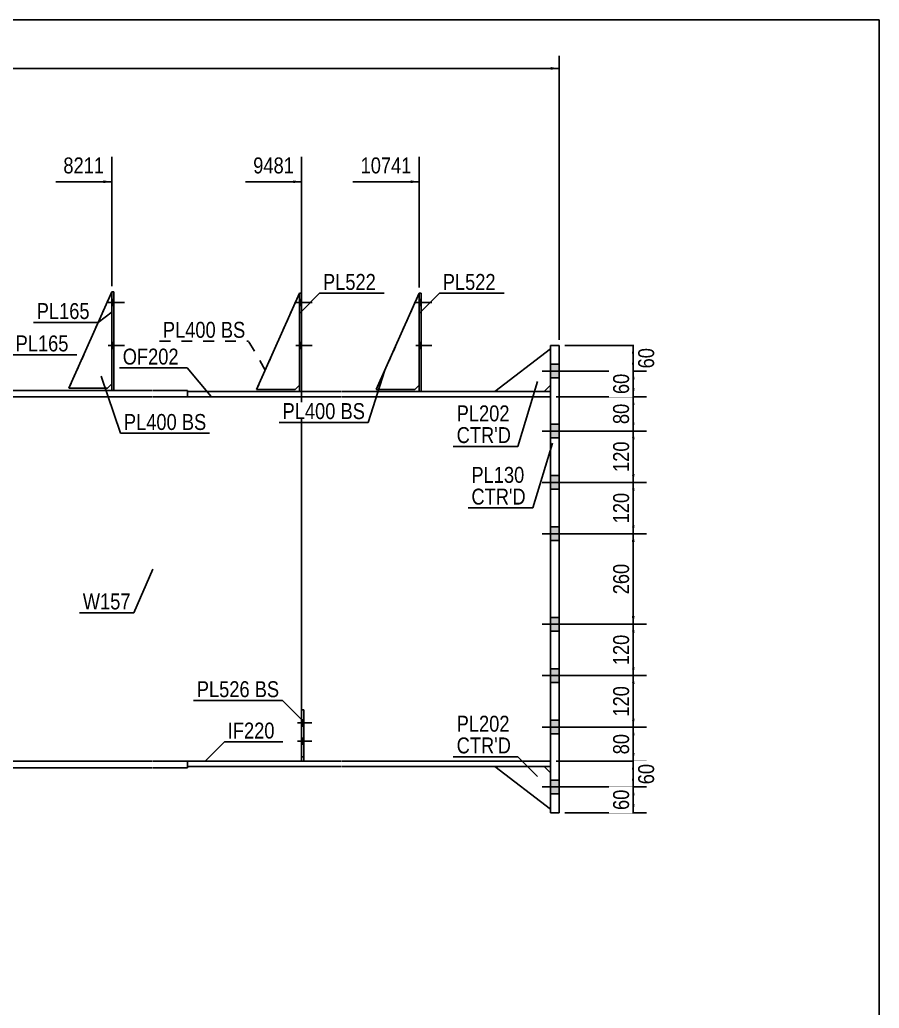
# Model space of a CAD drawing. Header units: millimetres. Extents: x 2 to 405, y 5 to 282.
# Drawn here: x 250.7 to 405, y 104.4 to 282 of the extents above; entities that cross this region are included whole.
import ezdxf

# ---------------------------------------------------------------- set-up
doc = ezdxf.new("R2010")
doc.units = ezdxf.units.MM
doc.linetypes.add('DXK_LINE_DOT1', pattern=[1.8814, 0.9407, -0.9407])
doc.linetypes.add('DXK_LINE_DOT2', pattern=[3.9198, 1.9599, -1.9599])
doc.styles.add('Arial Narrow', font='ARIALN.TTF', dxfattribs={"height": 0.2})

# ---------------------------------------------------------------- blocks, each defined once
blk = doc.blocks.new('Unknown-623473111-1210')
at = {"color": 5, "linetype": 'Continuous'}
for p, q in [((405, 282), (5, 282)), ((405, 5), (405, 282))]:
    blk.add_line(p, q, dxfattribs=at)
blk = doc.blocks.new('Part-623473111-1512 - 1483')
at = {"color": 2, "linetype": 'Continuous'}
for p, q in [((139.51, 215.43), (120.18, 215.43)), ((120.18, 214.28), (120.18, 215.43)), ((161, 215.43), (139.61, 215.43)), ((207.81, 215.43), (161.1, 215.43)), ((231.76, 215.43), (207.91, 215.43)), ((253.25, 215.43), (231.86, 215.43)), ((274.54, 215.43), (253.35, 215.43)), ((280.8, 215.43), (274.64, 215.43)), ((280.8, 215.43), (280.8, 214.28)), ((139.51, 214.28), (120.18, 214.28)), ((161, 214.28), (139.61, 214.28)), ((207.81, 214.28), (161.1, 214.28)), ((231.76, 214.28), (207.91, 214.28)), ((253.25, 214.28), (231.86, 214.28)), ((274.54, 214.28), (253.35, 214.28)), ((280.8, 214.28), (274.64, 214.28))]:
    blk.add_line(p, q, dxfattribs=at)
blk = doc.blocks.new('Part-623473111-1507 - 1483')
at = {"color": 2, "linetype": 'Continuous'}
for p, q in [((286.95, 215.2), (280.8, 215.2)), ((280.8, 214.28), (280.8, 215.2)), ((308.45, 215.2), (287.05, 215.2)), ((329.74, 215.2), (308.55, 215.2)), ((345.99, 215.2), (329.84, 215.2)), ((345.99, 215.2), (345.99, 214.28)), ((286.95, 214.28), (280.8, 214.28)), ((308.45, 214.28), (287.05, 214.28)), ((329.74, 214.28), (308.55, 214.28)), ((345.99, 214.28), (329.84, 214.28))]:
    blk.add_line(p, q, dxfattribs=at)
blk = doc.blocks.new('Bolt-623473111-6640 - 1483')
at = {"color": 3, "linetype": 'DXK_LINE_DOT2'}
for p, q in [((300.56, 155.67), (303.1, 155.67)), ((301.29, 156.21), (301.68, 156.21)), ((301.29, 155.13), (301.68, 155.13)), ((301.29, 152.97), (301.68, 152.97)), ((300.56, 152.43), (303.1, 152.43)), ((301.29, 151.89), (301.68, 151.89))]:
    blk.add_line(p, q, dxfattribs=at)
blk = doc.blocks.new('Part-623473111-1578 - 1483')
at = {"color": 2, "linetype": 'Continuous'}
for p, q in [((280.8, 147.87), (280.8, 148.79)), ((280.8, 148.79), (286.95, 148.79)), ((286.95, 147.87), (280.8, 147.87)), ((287.05, 148.79), (308.45, 148.79)), ((308.45, 147.87), (287.05, 147.87)), ((308.55, 148.79), (329.74, 148.79)), ((329.74, 147.87), (308.55, 147.87)), ((329.84, 148.79), (345.99, 148.79)), ((345.99, 147.87), (329.84, 147.87)), ((345.99, 148.79), (345.99, 147.87))]:
    blk.add_line(p, q, dxfattribs=at)
blk = doc.blocks.new('Part-623473111-1907 - 1483')
at = {"color": 2, "linetype": 'Continuous'}
for p, q in [((345.99, 181.59), (345.99, 223.51)), ((345.99, 223.51), (347.53, 223.51)), ((347.53, 223.51), (347.53, 181.59)), ((345.99, 139.56), (345.99, 181.49)), ((347.53, 181.49), (347.53, 139.56)), ((347.53, 139.56), (345.99, 139.56))]:
    blk.add_line(p, q, dxfattribs=at)
blk = doc.blocks.new('Part-623473111-1716 - 1483')
at = {"color": 2, "linetype": 'Continuous'}
for p, q in [((267.2, 215.43), (267.2, 233.12)), ((267.2, 233.12), (267.58, 233.12)), ((267.58, 233.12), (267.58, 215.43))]:
    blk.add_line(p, q, dxfattribs=at)
at = {"color": 7, "linetype": 'DXK_LINE_DOT1'}
blk.add_line((267.58, 215.43), (267.2, 215.43), dxfattribs=at)
blk = doc.blocks.new('Part-623473111-1783 - 1483')
at = {"color": 2, "linetype": 'Continuous'}
for p, q in [((293.21, 215.59), (300.9, 232.89)), ((300.13, 215.59), (293.21, 215.59)), ((300.9, 216.35), (300.13, 215.59))]:
    blk.add_line(p, q, dxfattribs=at)
at = {"color": 7, "linetype": 'DXK_LINE_DOT1'}
blk.add_line((300.9, 232.89), (300.9, 216.35), dxfattribs=at)
blk = doc.blocks.new('Part-623473111-1788 - 1483')
at = {"color": 2, "linetype": 'Continuous'}
for p, q in [((300.9, 215.2), (300.9, 232.89)), ((300.9, 232.89), (301.29, 232.89)), ((301.29, 232.89), (301.28, 215.2))]:
    blk.add_line(p, q, dxfattribs=at)
at = {"color": 7, "linetype": 'DXK_LINE_DOT1'}
blk.add_line((301.28, 215.2), (300.9, 215.2), dxfattribs=at)
blk = doc.blocks.new('Bolt-623473111-1614 - 1483')
at = {"linetype": 'Continuous'}
for points in [[(267.58, 230.66), (267.58, 231.74), (267.2, 231.74), (267.2, 230.66)], [(267.58, 230.66), (267.58, 231.74), (267.2, 231.74), (267.2, 230.66)], [(267.58, 230.66), (267.58, 231.74), (267.2, 231.74), (267.2, 230.66)], [(267.58, 222.97), (267.58, 224.05), (267.2, 224.05), (267.2, 222.97)], [(267.58, 222.97), (267.58, 224.05), (267.2, 224.05), (267.2, 222.97)], [(267.58, 222.97), (267.58, 224.05), (267.2, 224.05), (267.2, 222.97)]]:
    blk.add_hatch(color=3, dxfattribs=at).paths.add_polyline_path(points)
at = {"color": 3, "linetype": 'Continuous'}
for p, q in [((266.58, 231.2), (269.51, 231.2)), ((266.58, 231.2), (269.51, 231.2)), ((266.58, 231.2), (269.51, 231.2)), ((267.2, 231.74), (267.58, 231.74)), ((267.2, 231.74), (267.58, 231.74)), ((267.2, 231.74), (267.58, 231.74)), ((267.2, 230.66), (267.58, 230.66)), ((267.2, 230.66), (267.58, 230.66)), ((267.2, 230.66), (267.58, 230.66)), ((267.2, 224.05), (267.58, 224.05)), ((267.2, 224.05), (267.58, 224.05)), ((267.2, 224.05), (267.58, 224.05)), ((266.58, 223.51), (269.51, 223.51)), ((266.58, 223.51), (269.51, 223.51)), ((266.58, 223.51), (269.51, 223.51)), ((267.2, 222.97), (267.58, 222.97)), ((267.2, 222.97), (267.58, 222.97)), ((267.2, 222.97), (267.58, 222.97))]:
    blk.add_line(p, q, dxfattribs=at)
blk = doc.blocks.new('Bolt-623473111-1615 - 1483')
at = {"linetype": 'Continuous'}
for points in [[(322.78, 230.66), (322.78, 231.74), (322.39, 231.74), (322.39, 230.66)], [(322.78, 230.66), (322.78, 231.74), (322.39, 231.74), (322.39, 230.66)], [(322.78, 230.66), (322.78, 231.74), (322.39, 231.74), (322.39, 230.66)], [(322.78, 222.97), (322.78, 224.05), (322.39, 224.05), (322.39, 222.97)], [(322.78, 222.97), (322.78, 224.05), (322.39, 224.05), (322.39, 222.97)], [(322.78, 222.97), (322.78, 224.05), (322.39, 224.05), (322.39, 222.97)]]:
    blk.add_hatch(color=3, dxfattribs=at).paths.add_polyline_path(points)
at = {"color": 3, "linetype": 'Continuous'}
for p, q in [((321.78, 231.2), (324.7, 231.2)), ((321.78, 231.2), (324.7, 231.2)), ((321.78, 231.2), (324.7, 231.2)), ((322.39, 231.74), (322.78, 231.74)), ((322.39, 231.74), (322.78, 231.74)), ((322.39, 231.74), (322.78, 231.74)), ((322.39, 230.66), (322.78, 230.66)), ((322.39, 230.66), (322.78, 230.66)), ((322.39, 230.66), (322.78, 230.66)), ((322.39, 224.05), (322.78, 224.05)), ((322.39, 224.05), (322.78, 224.05)), ((322.39, 224.05), (322.78, 224.05)), ((321.78, 223.51), (324.7, 223.51)), ((321.78, 223.51), (324.7, 223.51)), ((321.78, 223.51), (324.7, 223.51)), ((322.39, 222.97), (322.78, 222.97)), ((322.39, 222.97), (322.78, 222.97)), ((322.39, 222.97), (322.78, 222.97))]:
    blk.add_line(p, q, dxfattribs=at)
blk = doc.blocks.new('Bolt-623473111-1625 - 1483')
at = {"linetype": 'Continuous'}
for points in [[(301.29, 230.66), (301.29, 231.74), (300.9, 231.74), (300.9, 230.66)], [(301.29, 230.66), (301.29, 231.74), (300.9, 231.74), (300.9, 230.66)], [(301.29, 230.66), (301.29, 231.74), (300.9, 231.74), (300.9, 230.66)], [(301.28, 222.97), (301.28, 224.05), (300.9, 224.05), (300.9, 222.97)], [(301.28, 222.97), (301.28, 224.05), (300.9, 224.05), (300.9, 222.97)], [(301.28, 222.97), (301.28, 224.05), (300.9, 224.05), (300.9, 222.97)]]:
    blk.add_hatch(color=3, dxfattribs=at).paths.add_polyline_path(points)
at = {"color": 3, "linetype": 'Continuous'}
for p, q in [((300.29, 231.2), (303.21, 231.2)), ((300.29, 231.2), (303.21, 231.2)), ((300.29, 231.2), (303.21, 231.2)), ((300.9, 231.74), (301.29, 231.74)), ((300.9, 231.74), (301.29, 231.74)), ((300.9, 231.74), (301.29, 231.74)), ((300.9, 230.66), (301.29, 230.66)), ((300.9, 230.66), (301.29, 230.66)), ((300.9, 230.66), (301.29, 230.66)), ((300.9, 224.05), (301.28, 224.05)), ((300.9, 224.05), (301.28, 224.05)), ((300.9, 224.05), (301.28, 224.05)), ((300.28, 223.51), (303.21, 223.51)), ((300.28, 223.51), (303.21, 223.51)), ((300.28, 223.51), (303.21, 223.51)), ((300.9, 222.97), (301.28, 222.97)), ((300.9, 222.97), (301.28, 222.97)), ((300.9, 222.97), (301.28, 222.97))]:
    blk.add_line(p, q, dxfattribs=at)
blk = doc.blocks.new('Bolt-623473111-1627 - 1483')
at = {"linetype": 'Continuous'}
for points in [[(345.99, 220.12), (345.99, 217.66), (347.53, 217.66), (347.53, 220.12)], [(345.99, 220.12), (345.99, 217.66), (347.53, 217.66), (347.53, 220.12)], [(345.99, 209.35), (345.99, 206.89), (347.53, 206.89), (347.53, 209.35)], [(345.99, 209.35), (345.99, 206.89), (347.53, 206.89), (347.53, 209.35)], [(345.99, 200.12), (345.99, 197.66), (347.53, 197.66), (347.53, 200.12)], [(345.99, 200.12), (345.99, 197.66), (347.53, 197.66), (347.53, 200.12)], [(345.99, 190.89), (345.99, 188.43), (347.53, 188.43), (347.53, 190.89)], [(345.99, 190.89), (345.99, 188.43), (347.53, 188.43), (347.53, 190.89)], [(345.99, 174.64), (345.99, 172.18), (347.53, 172.18), (347.53, 174.64)], [(345.99, 174.64), (345.99, 172.18), (347.53, 172.18), (347.53, 174.64)], [(345.99, 165.41), (345.99, 162.95), (347.53, 162.95), (347.53, 165.41)], [(345.99, 165.41), (345.99, 162.95), (347.53, 162.95), (347.53, 165.41)], [(345.99, 156.18), (345.99, 153.72), (347.53, 153.72), (347.53, 156.18)], [(345.99, 156.18), (345.99, 153.72), (347.53, 153.72), (347.53, 156.18)], [(345.99, 145.41), (345.99, 142.95), (347.53, 142.95), (347.53, 145.41)], [(345.99, 145.41), (345.99, 142.95), (347.53, 142.95), (347.53, 145.41)]]:
    blk.add_hatch(color=3, dxfattribs=at).paths.add_polyline_path(points)
at = {"color": 3, "linetype": 'Continuous'}
for p, q in [((344.47, 218.89), (353.69, 218.89)), ((344.47, 218.89), (353.69, 218.89)), ((345.99, 220.12), (347.53, 220.12)), ((345.99, 220.12), (347.53, 220.12)), ((345.99, 217.66), (347.53, 217.66)), ((345.99, 217.66), (347.53, 217.66)), ((344.47, 208.12), (353.69, 208.12)), ((344.47, 208.12), (353.69, 208.12)), ((345.99, 209.35), (347.53, 209.35)), ((345.99, 209.35), (347.53, 209.35)), ((345.99, 206.89), (347.53, 206.89)), ((345.99, 206.89), (347.53, 206.89)), ((344.47, 198.89), (353.69, 198.89)), ((344.47, 198.89), (353.69, 198.89)), ((345.99, 200.12), (347.53, 200.12)), ((345.99, 200.12), (347.53, 200.12)), ((345.99, 197.66), (347.53, 197.66)), ((345.99, 197.66), (347.53, 197.66)), ((345.99, 190.89), (347.53, 190.89)), ((345.99, 190.89), (347.53, 190.89)), ((344.47, 189.66), (353.69, 189.66)), ((344.47, 189.66), (353.69, 189.66)), ((345.99, 188.43), (347.53, 188.43)), ((345.99, 188.43), (347.53, 188.43)), ((345.99, 174.64), (347.53, 174.64)), ((345.99, 174.64), (347.53, 174.64)), ((344.47, 173.41), (353.69, 173.41)), ((344.47, 173.41), (353.69, 173.41)), ((345.99, 172.18), (347.53, 172.18)), ((345.99, 172.18), (347.53, 172.18)), ((345.99, 165.41), (347.53, 165.41)), ((345.99, 165.41), (347.53, 165.41)), ((344.47, 164.18), (353.69, 164.18)), ((344.47, 164.18), (353.69, 164.18)), ((345.99, 162.95), (347.53, 162.95)), ((345.99, 162.95), (347.53, 162.95)), ((344.47, 154.95), (353.69, 154.95)), ((344.47, 154.95), (353.69, 154.95)), ((345.99, 156.18), (347.53, 156.18)), ((345.99, 156.18), (347.53, 156.18)), ((345.99, 153.72), (347.53, 153.72)), ((345.99, 153.72), (347.53, 153.72)), ((344.47, 144.18), (353.69, 144.18)), ((344.47, 144.18), (353.69, 144.18)), ((345.99, 145.41), (347.53, 145.41)), ((345.99, 145.41), (347.53, 145.41)), ((345.99, 142.95), (347.53, 142.95)), ((345.99, 142.95), (347.53, 142.95))]:
    blk.add_line(p, q, dxfattribs=at)
blk = doc.blocks.new('Part-623473111-1635 - 1483')
at = {"color": 2, "linetype": 'Continuous'}
for p, q in [((215.45, 214.28), (215.45, 205.82)), ((215.45, 181.59), (215.45, 196.58)), ((215.45, 148.79), (215.45, 181.49))]:
    blk.add_line(p, q, dxfattribs=at)
at = {"color": 7, "linetype": 'DXK_LINE_DOT1'}
for p, q in [((231.76, 214.28), (215.45, 214.28)), ((215.45, 214.28), (215.45, 205.82)), ((253.25, 214.28), (231.86, 214.28)), ((274.54, 214.28), (253.35, 214.28)), ((286.95, 214.28), (274.64, 214.28)), ((308.45, 214.28), (287.05, 214.28)), ((329.74, 214.28), (308.55, 214.28)), ((345.99, 214.28), (329.84, 214.28)), ((345.99, 214.28), (345.99, 181.59)), ((345.99, 181.49), (345.99, 148.79)), ((231.76, 148.79), (215.45, 148.79)), ((253.25, 148.79), (231.86, 148.79)), ((274.54, 148.79), (253.35, 148.79)), ((286.95, 148.79), (274.64, 148.79)), ((308.45, 148.79), (287.05, 148.79)), ((329.74, 148.79), (308.55, 148.79)), ((345.99, 148.79), (329.84, 148.79))]:
    blk.add_line(p, q, dxfattribs=at)
blk = doc.blocks.new('Part-623473111-1873 - 1483')
at = {"color": 2, "linetype": 'Continuous'}
for p, q in [((345.99, 222.89), (335.99, 215.2)), ((344.84, 215.2), (345.99, 216.35))]:
    blk.add_line(p, q, dxfattribs=at)
at = {"color": 7, "linetype": 'DXK_LINE_DOT1'}
for p, q in [((345.99, 216.35), (345.99, 222.89)), ((335.99, 215.2), (344.84, 215.2))]:
    blk.add_line(p, q, dxfattribs=at)
blk = doc.blocks.new('Part-623473111-1738 - 1483')
at = {"color": 2, "linetype": 'Continuous'}
for p, q in [((322.39, 215.2), (322.4, 232.89)), ((322.4, 232.89), (322.78, 232.89)), ((322.78, 232.89), (322.78, 215.2))]:
    blk.add_line(p, q, dxfattribs=at)
at = {"color": 7, "linetype": 'DXK_LINE_DOT1'}
blk.add_line((322.78, 215.2), (322.39, 215.2), dxfattribs=at)
blk = doc.blocks.new('Part-623473111-1778 - 1483')
at = {"color": 2, "linetype": 'Continuous'}
for p, q in [((301.29, 148.82), (301.29, 158.05)), ((301.29, 158.05), (301.68, 158.05)), ((301.68, 158.05), (301.68, 148.82)), ((301.68, 148.82), (301.29, 148.82))]:
    blk.add_line(p, q, dxfattribs=at)
at = {"color": 7, "linetype": 'DXK_LINE_DOT1'}
blk.add_line((301.29, 149.59), (301.68, 149.59), dxfattribs=at)
blk = doc.blocks.new('Part-623473111-1878 - 1483')
at = {"color": 2, "linetype": 'Continuous'}
for p, q in [((335.99, 147.87), (345.99, 140.18)), ((345.99, 146.72), (344.84, 147.87))]:
    blk.add_line(p, q, dxfattribs=at)
at = {"color": 7, "linetype": 'DXK_LINE_DOT1'}
for p, q in [((344.84, 147.87), (335.99, 147.87)), ((345.99, 140.18), (345.99, 146.72))]:
    blk.add_line(p, q, dxfattribs=at)
blk = doc.blocks.new('Part-623473111-1966 - 1483')
at = {"color": 2, "linetype": 'Continuous'}
for p, q in [((139.51, 148.79), (117.87, 148.79)), ((117.87, 148.79), (117.87, 147.64)), ((139.51, 147.64), (117.87, 147.64)), ((161, 148.79), (139.61, 148.79)), ((161, 147.64), (139.61, 147.64)), ((207.81, 148.79), (161.1, 148.79)), ((207.81, 147.64), (161.1, 147.64)), ((231.76, 148.79), (207.91, 148.79)), ((231.76, 147.64), (207.91, 147.64)), ((253.25, 148.79), (231.86, 148.79)), ((253.25, 147.64), (231.86, 147.64)), ((274.54, 148.79), (253.35, 148.79)), ((274.54, 147.64), (253.35, 147.64)), ((280.8, 148.79), (274.64, 148.79)), ((280.8, 147.64), (274.64, 147.64)), ((280.8, 148.79), (280.8, 147.64))]:
    blk.add_line(p, q, dxfattribs=at)
blk = doc.blocks.new('Part-623473111-6608 - 1483')
at = {"color": 2, "linetype": 'Continuous'}
for p, q in [((259.51, 215.82), (267.2, 233.12)), ((266.43, 215.82), (259.51, 215.82)), ((267.2, 216.59), (266.43, 215.82))]:
    blk.add_line(p, q, dxfattribs=at)
at = {"color": 7, "linetype": 'DXK_LINE_DOT1'}
blk.add_line((267.2, 233.12), (267.2, 216.59), dxfattribs=at)
blk = doc.blocks.new('Part-623473111-6609 - 1483')
at = {"color": 7, "linetype": 'DXK_LINE_DOT1'}
for p, q in [((301.29, 158.05), (301.29, 148.82)), ((301.68, 158.05), (301.29, 158.05)), ((301.68, 148.82), (301.68, 158.05)), ((301.29, 148.82), (301.68, 148.82))]:
    blk.add_line(p, q, dxfattribs=at)
blk = doc.blocks.new('Part-623473111-6612 - 1483')
at = {"color": 2, "linetype": 'Continuous'}
for p, q in [((314.7, 215.59), (322.4, 232.89)), ((321.62, 215.59), (314.7, 215.59)), ((322.39, 216.35), (321.62, 215.59))]:
    blk.add_line(p, q, dxfattribs=at)
at = {"color": 7, "linetype": 'DXK_LINE_DOT1'}
blk.add_line((322.4, 232.89), (322.39, 216.35), dxfattribs=at)
blk = doc.blocks.new('Part-623473111-6614 - 1483')
at = {"color": 7, "linetype": 'DXK_LINE_DOT1'}
for p, q in [((293.21, 215.59), (300.9, 232.89)), ((300.13, 215.59), (293.21, 215.59)), ((300.9, 216.35), (300.13, 215.59))]:
    blk.add_line(p, q, dxfattribs=at)
blk = doc.blocks.new('Part-623473111-6620 - 1483')
at = {"color": 7, "linetype": 'DXK_LINE_DOT1'}
for p, q in [((259.51, 215.82), (267.2, 233.12)), ((266.43, 215.82), (259.51, 215.82)), ((267.2, 216.59), (266.43, 215.82))]:
    blk.add_line(p, q, dxfattribs=at)
blk = doc.blocks.new('Part-623473111-6621 - 1483')
at = {"color": 7, "linetype": 'DXK_LINE_DOT1'}
for p, q in [((314.7, 215.59), (322.4, 232.89)), ((321.62, 215.59), (314.7, 215.59)), ((322.39, 216.35), (321.62, 215.59))]:
    blk.add_line(p, q, dxfattribs=at)
blk = doc.blocks.new('Bolt-623473111-6625 - 1483')
at = {"linetype": 'Continuous'}
for points in [[(301.68, 155.13), (301.68, 156.21), (301.29, 156.21), (301.29, 155.13)], [(301.68, 151.89), (301.68, 152.97), (301.29, 152.97), (301.29, 151.89)]]:
    blk.add_hatch(color=3, dxfattribs=at).paths.add_polyline_path(points)
at = {"color": 3, "linetype": 'Continuous'}
for p, q in [((300.56, 155.67), (303.1, 155.67)), ((301.29, 156.21), (301.68, 156.21)), ((301.29, 155.13), (301.68, 155.13)), ((301.29, 152.97), (301.68, 152.97)), ((300.56, 152.43), (303.1, 152.43)), ((301.29, 151.89), (301.68, 151.89))]:
    blk.add_line(p, q, dxfattribs=at)
blk = doc.blocks.new('StraightDimension-623473111-4940 - 1483')
at = {"linetype": 'Continuous'}
for points in [[(360.58, 222.01), (360.83, 223.51), (361.08, 222.01)], [(361.08, 220.39), (360.83, 218.89), (360.58, 220.39)]]:
    blk.add_hatch(color=7, dxfattribs=at).paths.add_polyline_path(points)
at = {"color": 7, "linetype": 'Continuous'}
for p, q in [((348.53, 223.51), (363.08, 223.51)), ((360.83, 218.89), (360.83, 223.51)), ((346.99, 218.89), (363.08, 218.89))]:
    blk.add_line(p, q, dxfattribs=at)
at = {"color": 0}
blk.add_wipeout([(365.18, 223.63), (360.98, 223.63), (360.98, 218.77), (365.18, 218.77)], dxfattribs=at)
at = {"color": 3, "style": 'Arial Narrow'}
blk.add_text('60', height=2.863, rotation=90.0002, dxfattribs=at).set_placement((364.58, 219.37))
blk = doc.blocks.new('StraightDimension-623473111-4942 - 1483')
at = {"linetype": 'Continuous'}
for points in [[(360.57, 212.78), (360.82, 214.28), (361.07, 212.78)], [(361.07, 209.62), (360.82, 208.12), (360.57, 209.62)]]:
    blk.add_hatch(color=7, dxfattribs=at).paths.add_polyline_path(points)
at = {"color": 7, "linetype": 'Continuous'}
for p, q in [((346.99, 214.28), (363.22, 214.28)), ((360.82, 208.12), (360.82, 214.28)), ((346.99, 208.12), (363.22, 208.12))]:
    blk.add_line(p, q, dxfattribs=at)
at = {"color": 0}
blk.add_wipeout([(360.67, 213.63), (356.47, 213.63), (356.47, 208.77), (360.67, 208.77)], dxfattribs=at)
at = {"color": 3, "style": 'Arial Narrow'}
blk.add_text('80', height=2.863, rotation=90.0002, dxfattribs=at).set_placement((360.07, 209.37))
blk = doc.blocks.new('StraightDimension-623473111-11870 - 1483')
at = {"linetype": 'Continuous'}
blk.add_hatch(color=7, dxfattribs=at).paths.add_polyline_path([(320.9, 253.15), (322.4, 252.9), (320.9, 252.65)])
at = {"color": 7, "linetype": 'Continuous'}
for p, q in [((322.4, 233.89), (322.4, 257.4)), ((310.5, 252.9), (322.4, 252.9))]:
    blk.add_line(p, q, dxfattribs=at)
at = {"color": 0}
blk.add_wipeout([(321.62, 253.8), (321.62, 258), (311.28, 258), (311.28, 253.8)], dxfattribs=at)
at = {"color": 3, "style": 'Arial Narrow'}
blk.add_text('10741', height=2.863, dxfattribs=at).set_placement((311.88, 254.4))
blk = doc.blocks.new('StraightDimension-623473111-4947 - 1483')
at = {"linetype": 'Continuous'}
for points in [[(360.58, 162.68), (360.83, 164.18), (361.08, 162.68)], [(361.08, 156.45), (360.83, 154.95), (360.58, 156.45)]]:
    blk.add_hatch(color=7, dxfattribs=at).paths.add_polyline_path(points)
at = {"color": 7, "linetype": 'Continuous'}
for p, q in [((346.99, 164.18), (363.23, 164.18)), ((360.83, 154.95), (360.83, 164.18)), ((346.99, 154.95), (363.23, 154.95))]:
    blk.add_line(p, q, dxfattribs=at)
at = {"color": 0}
blk.add_wipeout([(360.68, 162.9), (356.48, 162.9), (356.48, 156.22), (360.68, 156.22)], dxfattribs=at)
at = {"color": 3, "style": 'Arial Narrow'}
blk.add_text('120', height=2.863, rotation=90.0002, dxfattribs=at).set_placement((360.08, 156.82))
blk = doc.blocks.new('StraightDimension-623473111-2225 - 1483')
at = {"linetype": 'Continuous'}
blk.add_hatch(color=7, dxfattribs=at).paths.add_polyline_path([(346.03, 273.51), (347.53, 273.26), (346.03, 273.01)])
at = {"color": 7, "linetype": 'Continuous'}
for p, q in [((347.53, 224.51), (347.53, 275.51)), ((49.62, 273.26), (347.53, 273.26))]:
    blk.add_line(p, q, dxfattribs=at)
blk = doc.blocks.new('StraightDimension-623473111-4941 - 1483')
at = {"linetype": 'Continuous'}
for points in [[(360.58, 217.39), (360.83, 218.89), (361.08, 217.39)], [(361.08, 215.78), (360.83, 214.28), (360.58, 215.78)]]:
    blk.add_hatch(color=7, dxfattribs=at).paths.add_polyline_path(points)
at = {"color": 7, "linetype": 'Continuous'}
for p, q in [((346.99, 218.89), (363.23, 218.89)), ((360.83, 214.28), (360.83, 218.89)), ((346.99, 214.28), (363.23, 214.28))]:
    blk.add_line(p, q, dxfattribs=at)
at = {"color": 0}
blk.add_wipeout([(360.68, 219.01), (356.48, 219.01), (356.48, 214.16), (360.68, 214.16)], dxfattribs=at)
at = {"color": 3, "style": 'Arial Narrow'}
blk.add_text('60', height=2.863, rotation=90.0002, dxfattribs=at).set_placement((360.08, 214.76))
blk = doc.blocks.new('StraightDimension-623473111-4943 - 1483')
at = {"linetype": 'Continuous'}
for points in [[(360.58, 206.62), (360.83, 208.12), (361.08, 206.62)], [(361.08, 200.39), (360.83, 198.89), (360.58, 200.39)]]:
    blk.add_hatch(color=7, dxfattribs=at).paths.add_polyline_path(points)
at = {"color": 7, "linetype": 'Continuous'}
for p, q in [((346.99, 208.12), (363.23, 208.12)), ((360.83, 198.89), (360.83, 208.12)), ((346.99, 198.89), (363.23, 198.89))]:
    blk.add_line(p, q, dxfattribs=at)
at = {"color": 0}
blk.add_wipeout([(360.68, 206.85), (356.48, 206.85), (356.48, 200.17), (360.68, 200.17)], dxfattribs=at)
at = {"color": 3, "style": 'Arial Narrow'}
blk.add_text('120', height=2.863, rotation=90.0002, dxfattribs=at).set_placement((360.08, 200.77))
blk = doc.blocks.new('StraightDimension-623473111-4944 - 1483')
at = {"linetype": 'Continuous'}
for points in [[(360.58, 197.39), (360.83, 198.89), (361.08, 197.39)], [(361.08, 191.16), (360.83, 189.66), (360.58, 191.16)]]:
    blk.add_hatch(color=7, dxfattribs=at).paths.add_polyline_path(points)
at = {"color": 7, "linetype": 'Continuous'}
for p, q in [((346.99, 198.89), (363.23, 198.89)), ((360.83, 189.66), (360.83, 198.89)), ((346.99, 189.66), (363.23, 189.66))]:
    blk.add_line(p, q, dxfattribs=at)
at = {"color": 0}
blk.add_wipeout([(360.68, 197.62), (356.48, 197.62), (356.48, 190.94), (360.68, 190.94)], dxfattribs=at)
at = {"color": 3, "style": 'Arial Narrow'}
blk.add_text('120', height=2.863, rotation=90.0002, dxfattribs=at).set_placement((360.08, 191.54))
blk = doc.blocks.new('StraightDimension-623473111-4945 - 1483')
at = {"linetype": 'Continuous'}
for points in [[(360.58, 188.16), (360.83, 189.66), (361.08, 188.16)], [(361.08, 174.91), (360.83, 173.41), (360.58, 174.91)]]:
    blk.add_hatch(color=7, dxfattribs=at).paths.add_polyline_path(points)
at = {"color": 7, "linetype": 'Continuous'}
for p, q in [((346.99, 189.66), (363.23, 189.66)), ((360.83, 173.41), (360.83, 189.66)), ((346.99, 173.41), (363.23, 173.41))]:
    blk.add_line(p, q, dxfattribs=at)
at = {"color": 0}
blk.add_wipeout([(360.68, 184.88), (356.48, 184.88), (356.48, 178.19), (360.68, 178.19)], dxfattribs=at)
at = {"color": 3, "style": 'Arial Narrow'}
blk.add_text('260', height=2.863, rotation=90.0002, dxfattribs=at).set_placement((360.08, 178.79))
blk = doc.blocks.new('StraightDimension-623473111-4946 - 1483')
at = {"linetype": 'Continuous'}
for points in [[(360.58, 171.91), (360.83, 173.41), (361.08, 171.91)], [(361.08, 165.68), (360.83, 164.18), (360.58, 165.68)]]:
    blk.add_hatch(color=7, dxfattribs=at).paths.add_polyline_path(points)
at = {"color": 7, "linetype": 'Continuous'}
for p, q in [((346.99, 173.41), (363.23, 173.41)), ((360.83, 164.18), (360.83, 173.41)), ((346.99, 164.18), (363.23, 164.18))]:
    blk.add_line(p, q, dxfattribs=at)
at = {"color": 0}
blk.add_wipeout([(360.68, 172.13), (356.48, 172.13), (356.48, 165.45), (360.68, 165.45)], dxfattribs=at)
at = {"color": 3, "style": 'Arial Narrow'}
blk.add_text('120', height=2.863, rotation=90.0002, dxfattribs=at).set_placement((360.08, 166.05))
blk = doc.blocks.new('StraightDimension-623473111-4948 - 1483')
at = {"linetype": 'Continuous'}
for points in [[(360.58, 153.45), (360.83, 154.95), (361.08, 153.45)], [(361.08, 150.29), (360.83, 148.79), (360.58, 150.29)]]:
    blk.add_hatch(color=7, dxfattribs=at).paths.add_polyline_path(points)
at = {"color": 7, "linetype": 'Continuous'}
for p, q in [((346.99, 154.95), (363.23, 154.95)), ((360.83, 148.79), (360.83, 154.95)), ((346.99, 148.79), (363.23, 148.79))]:
    blk.add_line(p, q, dxfattribs=at)
at = {"color": 0}
blk.add_wipeout([(360.68, 154.3), (356.48, 154.3), (356.48, 149.44), (360.68, 149.44)], dxfattribs=at)
at = {"color": 3, "style": 'Arial Narrow'}
blk.add_text('80', height=2.863, rotation=90.0002, dxfattribs=at).set_placement((360.08, 150.04))
blk = doc.blocks.new('StraightDimension-623473111-4949 - 1483')
at = {"linetype": 'Continuous'}
for points in [[(360.58, 147.29), (360.83, 148.79), (361.08, 147.29)], [(361.08, 145.68), (360.83, 144.18), (360.58, 145.68)]]:
    blk.add_hatch(color=7, dxfattribs=at).paths.add_polyline_path(points)
at = {"color": 7, "linetype": 'Continuous'}
for p, q in [((346.99, 148.79), (363.08, 148.79)), ((360.83, 144.18), (360.83, 148.79)), ((346.99, 144.18), (363.08, 144.18))]:
    blk.add_line(p, q, dxfattribs=at)
at = {"color": 0}
blk.add_wipeout([(365.18, 148.91), (360.98, 148.91), (360.98, 144.06), (365.18, 144.06)], dxfattribs=at)
at = {"color": 3, "style": 'Arial Narrow'}
blk.add_text('60', height=2.863, rotation=90.0002, dxfattribs=at).set_placement((364.58, 144.66))
blk = doc.blocks.new('StraightDimension-623473111-4950 - 1483')
at = {"linetype": 'Continuous'}
for points in [[(360.58, 142.68), (360.83, 144.18), (361.08, 142.68)], [(361.08, 141.06), (360.83, 139.56), (360.58, 141.06)]]:
    blk.add_hatch(color=7, dxfattribs=at).paths.add_polyline_path(points)
at = {"color": 7, "linetype": 'Continuous'}
for p, q in [((346.99, 144.18), (363.23, 144.18)), ((360.83, 139.56), (360.83, 144.18)), ((348.53, 139.56), (363.23, 139.56))]:
    blk.add_line(p, q, dxfattribs=at)
at = {"color": 0}
blk.add_wipeout([(360.68, 144.3), (356.48, 144.3), (356.48, 139.44), (360.68, 139.44)], dxfattribs=at)
at = {"color": 3, "style": 'Arial Narrow'}
blk.add_text('60', height=2.863, rotation=90.0002, dxfattribs=at).set_placement((360.08, 140.04))
blk = doc.blocks.new('StraightDimension-623473111-11871 - 1483')
at = {"linetype": 'Continuous'}
blk.add_hatch(color=7, dxfattribs=at).paths.add_polyline_path([(299.79, 253.15), (301.29, 252.9), (299.79, 252.65)])
at = {"color": 7, "linetype": 'Continuous'}
for p, q in [((301.29, 155.18), (301.29, 257.4)), ((291.23, 252.9), (301.29, 252.9))]:
    blk.add_line(p, q, dxfattribs=at)
at = {"color": 0}
blk.add_wipeout([(300.52, 253.8), (300.52, 258), (292, 258), (292, 253.8)], dxfattribs=at)
at = {"color": 3, "style": 'Arial Narrow'}
blk.add_text('9481', height=2.863, dxfattribs=at).set_placement((292.6, 254.4))
blk = doc.blocks.new('StraightDimension-623473111-11872 - 1483')
at = {"linetype": 'Continuous'}
blk.add_hatch(color=7, dxfattribs=at).paths.add_polyline_path([(265.7, 253.15), (267.2, 252.9), (265.7, 252.65)])
at = {"color": 7, "linetype": 'Continuous'}
for p, q in [((267.2, 234.12), (267.2, 257.4)), ((257.14, 252.9), (267.2, 252.9))]:
    blk.add_line(p, q, dxfattribs=at)
at = {"color": 0}
blk.add_wipeout([(266.43, 253.8), (266.43, 258), (257.91, 258), (257.91, 253.8)], dxfattribs=at)
at = {"color": 3, "style": 'Arial Narrow'}
blk.add_text('8211', height=2.863, dxfattribs=at).set_placement((258.51, 254.4))
blk = doc.blocks.new('Mark-623473111-1503 - 1483')
at = {"color": 7, "linetype": 'Continuous'}
blk.add_line((285.02, 214.34), (280.72, 219.46), dxfattribs=at)
at = {"color": 0}
blk.add_wipeout([(279.22, 220.06), (279.22, 223.06), (269.17, 223.06), (269.17, 220.06)], dxfattribs=at)
blk.add_wipeout([(279.22, 220.06), (279.22, 223.06), (269.17, 223.06), (269.17, 220.06)], dxfattribs=at)
at = {"color": 7, "linetype": 'Continuous'}
blk.add_line((268.57, 219.46), (280.72, 219.46), dxfattribs=at)
at = {"color": 3, "style": 'Arial Narrow'}
blk.add_text('OF202', height=2.863, dxfattribs=at).set_placement((269.17, 220.06))
blk = doc.blocks.new('MarkSet-623473111-8183 - 1483')
at = {"color": 0}
for points in [[(285.89, 224.87), (285.89, 227.87), (276.38, 227.87), (276.38, 224.87)], [(291.17, 224.87), (291.17, 227.87), (286.79, 227.87), (286.79, 224.87)]]:
    blk.add_wipeout(points, dxfattribs=at)
for points in [[(285.89, 224.87), (285.89, 227.87), (276.38, 227.87), (276.38, 224.87)], [(291.17, 224.87), (291.17, 227.87), (286.79, 227.87), (286.79, 224.87)]]:
    blk.add_wipeout(points, dxfattribs=at)
at = {"color": 7, "linetype": 'DXK_LINE_DOT2'}
for p in [(275.78, 224.27), (294.77, 219.07)]:
    blk.add_line(p, (291.77, 224.27), dxfattribs=at)
at = {"color": 3, "style": 'Arial Narrow'}
for s, p in [('PL400', (276.38, 224.87)), ('BS', (286.79, 224.87))]:
    blk.add_text(s, height=2.863, dxfattribs=at).set_placement(p)
blk = doc.blocks.new('Mark-623473111-1574 - 1483')
at = {"color": 0}
blk.add_wipeout([(296.44, 152.88), (296.44, 155.88), (288.03, 155.88), (288.03, 152.88)], dxfattribs=at)
blk.add_wipeout([(296.44, 152.88), (296.44, 155.88), (288.03, 155.88), (288.03, 152.88)], dxfattribs=at)
at = {"color": 7, "linetype": 'Continuous'}
for p, q in [((283.89, 148.74), (287.43, 152.28)), ((287.43, 152.28), (297.94, 152.28))]:
    blk.add_line(p, q, dxfattribs=at)
at = {"color": 3, "style": 'Arial Narrow'}
blk.add_text('IF220', height=2.863, dxfattribs=at).set_placement((288.03, 152.88))
blk = doc.blocks.new('Mark-623473111-1869 - 1483')
at = {"color": 7, "linetype": 'Continuous'}
blk.add_line((343.67, 217), (340.13, 205.36), dxfattribs=at)
at = {"color": 0}
for points in [[(338.63, 209.86), (338.63, 212.86), (329.13, 212.86), (329.13, 209.86)], [(338.88, 205.96), (338.88, 208.96), (329.13, 208.96), (329.13, 205.96)]]:
    blk.add_wipeout(points, dxfattribs=at)
for points in [[(338.63, 209.86), (338.63, 212.86), (329.13, 212.86), (329.13, 209.86)], [(338.88, 205.96), (338.88, 208.96), (329.13, 208.96), (329.13, 205.96)]]:
    blk.add_wipeout(points, dxfattribs=at)
at = {"color": 7, "linetype": 'Continuous'}
blk.add_line((328.53, 205.36), (340.13, 205.36), dxfattribs=at)
at = {"color": 3, "style": 'Arial Narrow'}
blk.add_text('PL202', height=2.863, dxfattribs=at).set_placement((329.13, 209.86))
at = {"color": 1, "style": 'Arial Narrow'}
blk.add_text("CTR'D", height=2.863, dxfattribs=at).set_placement((329.13, 205.96))
blk = doc.blocks.new('Mark-623473111-1734 - 1483')
at = {"color": 0}
blk.add_wipeout([(336.13, 233.47), (336.13, 236.47), (326.63, 236.47), (326.63, 233.47)], dxfattribs=at)
blk.add_wipeout([(336.13, 233.47), (336.13, 236.47), (326.63, 236.47), (326.63, 233.47)], dxfattribs=at)
at = {"color": 7, "linetype": 'Continuous'}
for p, q in [((322.49, 229.33), (326.03, 232.87)), ((326.03, 232.87), (337.63, 232.87))]:
    blk.add_line(p, q, dxfattribs=at)
at = {"color": 3, "style": 'Arial Narrow'}
blk.add_text('PL522', height=2.863, dxfattribs=at).set_placement((326.63, 233.47))
blk = doc.blocks.new('Mark-623473111-1874 - 1483')
at = {"color": 7, "linetype": 'Continuous'}
blk.add_line((343.67, 146.07), (340.13, 149.61), dxfattribs=at)
at = {"color": 0}
for points in [[(338.63, 154.11), (338.63, 157.11), (329.13, 157.11), (329.13, 154.11)], [(338.88, 150.21), (338.88, 153.21), (329.13, 153.21), (329.13, 150.21)]]:
    blk.add_wipeout(points, dxfattribs=at)
for points in [[(338.63, 154.11), (338.63, 157.11), (329.13, 157.11), (329.13, 154.11)], [(338.88, 150.21), (338.88, 153.21), (329.13, 153.21), (329.13, 150.21)]]:
    blk.add_wipeout(points, dxfattribs=at)
at = {"color": 7, "linetype": 'Continuous'}
blk.add_line((328.53, 149.61), (340.13, 149.61), dxfattribs=at)
at = {"color": 3, "style": 'Arial Narrow'}
blk.add_text('PL202', height=2.863, dxfattribs=at).set_placement((329.13, 154.11))
at = {"color": 1, "style": 'Arial Narrow'}
blk.add_text("CTR'D", height=2.863, dxfattribs=at).set_placement((329.13, 150.21))
blk = doc.blocks.new('Mark-623473111-1631 - 1483')
at = {"color": 0}
blk.add_wipeout([(270.58, 176.08), (270.58, 179.08), (262, 179.08), (262, 176.08)], dxfattribs=at)
blk.add_wipeout([(270.58, 176.08), (270.58, 179.08), (262, 179.08), (262, 176.08)], dxfattribs=at)
at = {"color": 7, "linetype": 'Continuous'}
for p in [(274.6, 183.31), (261.4, 175.48)]:
    blk.add_line(p, (271.18, 175.48), dxfattribs=at)
at = {"color": 3, "style": 'Arial Narrow'}
blk.add_text('W157', height=2.863, dxfattribs=at).set_placement((262, 176.08))
blk = doc.blocks.new('Mark-623473111-1712 - 1483')
at = {"color": 7, "linetype": 'Continuous'}
blk.add_line((267.3, 229.56), (264.74, 227.64), dxfattribs=at)
at = {"color": 0}
blk.add_wipeout([(263.24, 228.24), (263.24, 231.24), (253.73, 231.24), (253.73, 228.24)], dxfattribs=at)
blk.add_wipeout([(263.24, 228.24), (263.24, 231.24), (253.73, 231.24), (253.73, 228.24)], dxfattribs=at)
at = {"color": 7, "linetype": 'Continuous'}
blk.add_line((253.13, 227.64), (264.74, 227.64), dxfattribs=at)
at = {"color": 3, "style": 'Arial Narrow'}
blk.add_text('PL165', height=2.863, dxfattribs=at).set_placement((253.73, 228.24))
blk = doc.blocks.new('Mark-623473111-1769 - 1483')
at = {"color": 0}
blk.add_wipeout([(259.44, 222.43), (259.44, 225.43), (249.94, 225.43), (249.94, 222.43)], dxfattribs=at)
blk.add_wipeout([(259.44, 222.43), (259.44, 225.43), (249.94, 225.43), (249.94, 222.43)], dxfattribs=at)
at = {"color": 7, "linetype": 'Continuous'}
for p, q in [((245.8, 229.56), (249.34, 221.83)), ((249.34, 221.83), (260.94, 221.83))]:
    blk.add_line(p, q, dxfattribs=at)
at = {"color": 3, "style": 'Arial Narrow'}
blk.add_text('PL165', height=2.863, dxfattribs=at).set_placement((249.94, 222.43))
blk = doc.blocks.new('Mark-623473111-1784 - 1483')
at = {"color": 0}
blk.add_wipeout([(314.64, 233.47), (314.64, 236.47), (305.13, 236.47), (305.13, 233.47)], dxfattribs=at)
blk.add_wipeout([(314.64, 233.47), (314.64, 236.47), (305.13, 236.47), (305.13, 233.47)], dxfattribs=at)
at = {"color": 7, "linetype": 'Continuous'}
for p, q in [((301, 229.33), (304.53, 232.87)), ((304.53, 232.87), (316.14, 232.87))]:
    blk.add_line(p, q, dxfattribs=at)
at = {"color": 3, "style": 'Arial Narrow'}
blk.add_text('PL522', height=2.863, dxfattribs=at).set_placement((305.13, 233.47))
blk = doc.blocks.new('Mark-623473111-1903 - 1483')
at = {"color": 7, "linetype": 'Continuous'}
blk.add_line((346.32, 205.95), (342.79, 194.31), dxfattribs=at)
at = {"color": 0}
for points in [[(341.29, 198.81), (341.29, 201.81), (331.78, 201.81), (331.78, 198.81)], [(341.54, 194.91), (341.54, 197.91), (331.78, 197.91), (331.78, 194.91)]]:
    blk.add_wipeout(points, dxfattribs=at)
for points in [[(341.29, 198.81), (341.29, 201.81), (331.78, 201.81), (331.78, 198.81)], [(341.54, 194.91), (341.54, 197.91), (331.78, 197.91), (331.78, 194.91)]]:
    blk.add_wipeout(points, dxfattribs=at)
at = {"color": 7, "linetype": 'Continuous'}
blk.add_line((331.18, 194.31), (342.79, 194.31), dxfattribs=at)
at = {"color": 3, "style": 'Arial Narrow'}
blk.add_text('PL130', height=2.863, dxfattribs=at).set_placement((331.78, 198.81))
at = {"color": 1, "style": 'Arial Narrow'}
blk.add_text("CTR'D", height=2.863, dxfattribs=at).set_placement((331.78, 194.91))
blk = doc.blocks.new('MarkSet-623473111-6870 - 1483')
at = {"color": 0}
for points in [[(278.89, 208.31), (278.89, 211.31), (269.38, 211.31), (269.38, 208.31)], [(284.17, 208.31), (284.17, 211.31), (279.79, 211.31), (279.79, 208.31)]]:
    blk.add_wipeout(points, dxfattribs=at)
for points in [[(278.89, 208.31), (278.89, 211.31), (269.38, 211.31), (269.38, 208.31)], [(284.17, 208.31), (284.17, 211.31), (279.79, 211.31), (279.79, 208.31)]]:
    blk.add_wipeout(points, dxfattribs=at)
at = {"color": 7, "linetype": 'Continuous'}
for p, q in [((265.28, 217.98), (268.78, 207.71)), ((268.78, 207.71), (284.77, 207.71))]:
    blk.add_line(p, q, dxfattribs=at)
at = {"color": 3, "style": 'Arial Narrow'}
for s, p in [('PL400', (269.38, 208.31)), ('BS', (279.79, 208.31))]:
    blk.add_text(s, height=2.863, dxfattribs=at).set_placement(p)
blk = doc.blocks.new('MarkSet-623473111-6881 - 1483')
at = {"color": 0}
for points in [[(307.38, 210.27), (307.38, 213.27), (297.87, 213.27), (297.87, 210.27)], [(312.66, 210.27), (312.66, 213.27), (308.28, 213.27), (308.28, 210.27)]]:
    blk.add_wipeout(points, dxfattribs=at)
for points in [[(307.38, 210.27), (307.38, 213.27), (297.87, 213.27), (297.87, 210.27)], [(312.66, 210.27), (312.66, 213.27), (308.28, 213.27), (308.28, 210.27)]]:
    blk.add_wipeout(points, dxfattribs=at)
at = {"color": 7, "linetype": 'Continuous'}
for p in [(316.26, 219.07), (297.27, 209.67)]:
    blk.add_line(p, (313.26, 209.67), dxfattribs=at)
at = {"color": 3, "style": 'Arial Narrow'}
for s, p in [('PL400', (297.87, 210.27)), ('BS', (308.28, 210.27))]:
    blk.add_text(s, height=2.863, dxfattribs=at).set_placement(p)
blk = doc.blocks.new('MarkSet-623473111-8110 - 1483')
at = {"color": 0}
for points in [[(291.97, 160.31), (291.97, 163.31), (282.47, 163.31), (282.47, 160.31)], [(297.26, 160.31), (297.26, 163.31), (292.87, 163.31), (292.87, 160.31)]]:
    blk.add_wipeout(points, dxfattribs=at)
for points in [[(291.97, 160.31), (291.97, 163.31), (282.47, 163.31), (282.47, 160.31)], [(297.26, 160.31), (297.26, 163.31), (292.87, 163.31), (292.87, 160.31)]]:
    blk.add_wipeout(points, dxfattribs=at)
at = {"color": 7, "linetype": 'Continuous'}
for p in [(281.87, 159.71), (301.39, 156.18)]:
    blk.add_line(p, (297.86, 159.71), dxfattribs=at)
at = {"color": 3, "style": 'Arial Narrow'}
for s, p in [('PL526', (282.47, 160.31)), ('BS', (292.87, 160.31))]:
    blk.add_text(s, height=2.863, dxfattribs=at).set_placement(p)

msp = doc.modelspace()

# ---------------------------------------------------------------- block references
for name in ['Unknown-623473111-1210', 'Part-623473111-6608 - 1483', 'Part-623473111-6620 - 1483', 'Part-623473111-1716 - 1483', 'Part-623473111-1783 - 1483', 'Part-623473111-6614 - 1483', 'Part-623473111-1788 - 1483', 'Part-623473111-6612 - 1483', 'Part-623473111-6621 - 1483', 'Part-623473111-1738 - 1483', 'Bolt-623473111-1614 - 1483', 'Bolt-623473111-1625 - 1483', 'Bolt-623473111-1615 - 1483', 'Part-623473111-1873 - 1483', 'Part-623473111-1907 - 1483', 'Bolt-623473111-1627 - 1483', 'Part-623473111-1512 - 1483', 'Part-623473111-1507 - 1483', 'Part-623473111-1635 - 1483', 'Part-623473111-1778 - 1483', 'Part-623473111-6609 - 1483', 'Bolt-623473111-6640 - 1483', 'Bolt-623473111-6625 - 1483', 'Part-623473111-1966 - 1483', 'Part-623473111-1578 - 1483', 'Part-623473111-1878 - 1483']:
    msp.add_blockref(name, (0, 0))

# ---------------------------------------------------------------- next in the draw order: block references
for name in ['StraightDimension-623473111-11870 - 1483', 'Mark-623473111-1503 - 1483', 'StraightDimension-623473111-4940 - 1483', 'Mark-623473111-1869 - 1483', 'StraightDimension-623473111-4942 - 1483', 'Mark-623473111-1631 - 1483', 'StraightDimension-623473111-4947 - 1483', 'Mark-623473111-1874 - 1483']:
    msp.add_blockref(name, (0, 0))

# ---------------------------------------------------------------- next in the draw order: block references
for name in ['StraightDimension-623473111-2225 - 1483', 'StraightDimension-623473111-4941 - 1483', 'MarkSet-623473111-6870 - 1483', 'StraightDimension-623473111-4943 - 1483', 'StraightDimension-623473111-4948 - 1483']:
    msp.add_blockref(name, (0, 0))

# ---------------------------------------------------------------- next in the draw order: block references
for name in ['StraightDimension-623473111-11872 - 1483', 'StraightDimension-623473111-11871 - 1483', 'Mark-623473111-1734 - 1483', 'Mark-623473111-1712 - 1483', 'StraightDimension-623473111-4944 - 1483', 'StraightDimension-623473111-4949 - 1483']:
    msp.add_blockref(name, (0, 0))

# ---------------------------------------------------------------- next in the draw order: block references
for name in ['Mark-623473111-1784 - 1483', 'Mark-623473111-1769 - 1483', 'MarkSet-623473111-8183 - 1483', 'MarkSet-623473111-6881 - 1483', 'Mark-623473111-1903 - 1483', 'StraightDimension-623473111-4945 - 1483', 'Mark-623473111-1574 - 1483', 'StraightDimension-623473111-4950 - 1483']:
    msp.add_blockref(name, (0, 0))

# ---------------------------------------------------------------- next in the draw order: block references
for name in ['StraightDimension-623473111-4946 - 1483', 'MarkSet-623473111-8110 - 1483']:
    msp.add_blockref(name, (0, 0))

doc.saveas('drawing.dxf')
